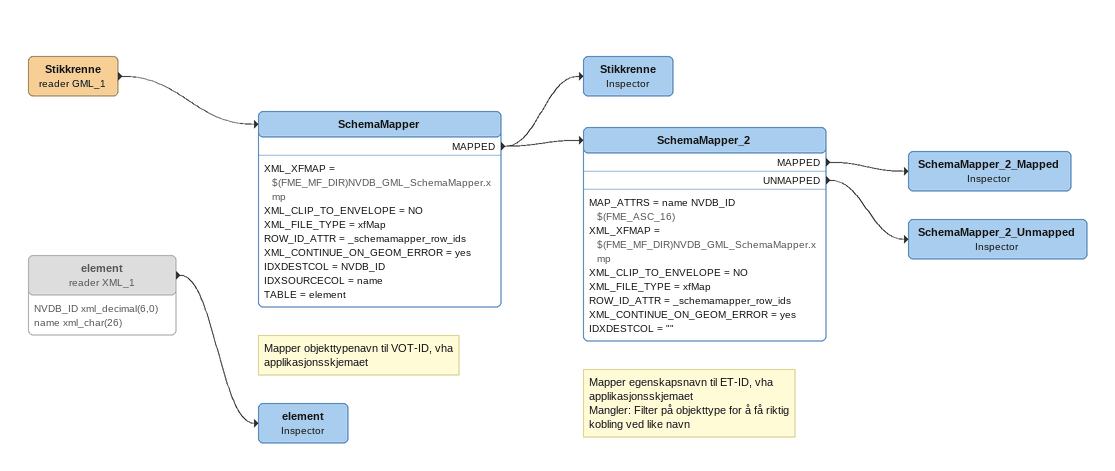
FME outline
Stikkrenne (reader GML_1)
    -> SchemaMapper
Note: Mapper objekttypenavn til VOT-ID, vha applikasjonsskjemaet
SchemaMapper
    XML_XFMAP = $(FME_MF_DIR)NVDB_GML_SchemaMapper.xmp
    XML_CLIP_TO_ENVELOPE = NO
    XML_FILE_TYPE = xfMap
    ROW_ID_ATTR = _schemamapper_row_ids
    XML_CONTINUE_ON_GEOM_ERROR = yes
    IDXDESTCOL = NVDB_ID
    IDXSOURCECOL = name
    TABLE = element
    MAPPED -> Stikkrenne
    MAPPED -> SchemaMapper_2
Stikkrenne: Inspector
Note: Mapper egenskapsnavn til ET-ID, vha applikasjonsskjemaet / Mangler: Filter på objekttype for å få riktig kobling ved like navn
SchemaMapper_2
    MAP_ATTRS = name NVDB_ID $(FME_ASC_16)
    XML_XFMAP = $(FME_MF_DIR)NVDB_GML_SchemaMapper.xmp
    XML_CLIP_TO_ENVELOPE = NO
    XML_FILE_TYPE = xfMap
    ROW_ID_ATTR = _schemamapper_row_ids
    XML_CONTINUE_ON_GEOM_ERROR = yes
    IDXDESTCOL = ""
    MAPPED -> SchemaMapper_2_Mapped
    UNMAPPED -> SchemaMapper_2_Unmapped
SchemaMapper_2_Mapped: Inspector
SchemaMapper_2_Unmapped: Inspector
element (reader XML_1) [off]
    attributes: NVDB_ID xml_decimal(6,0), name xml_char(26)
    -> element
element: Inspector
